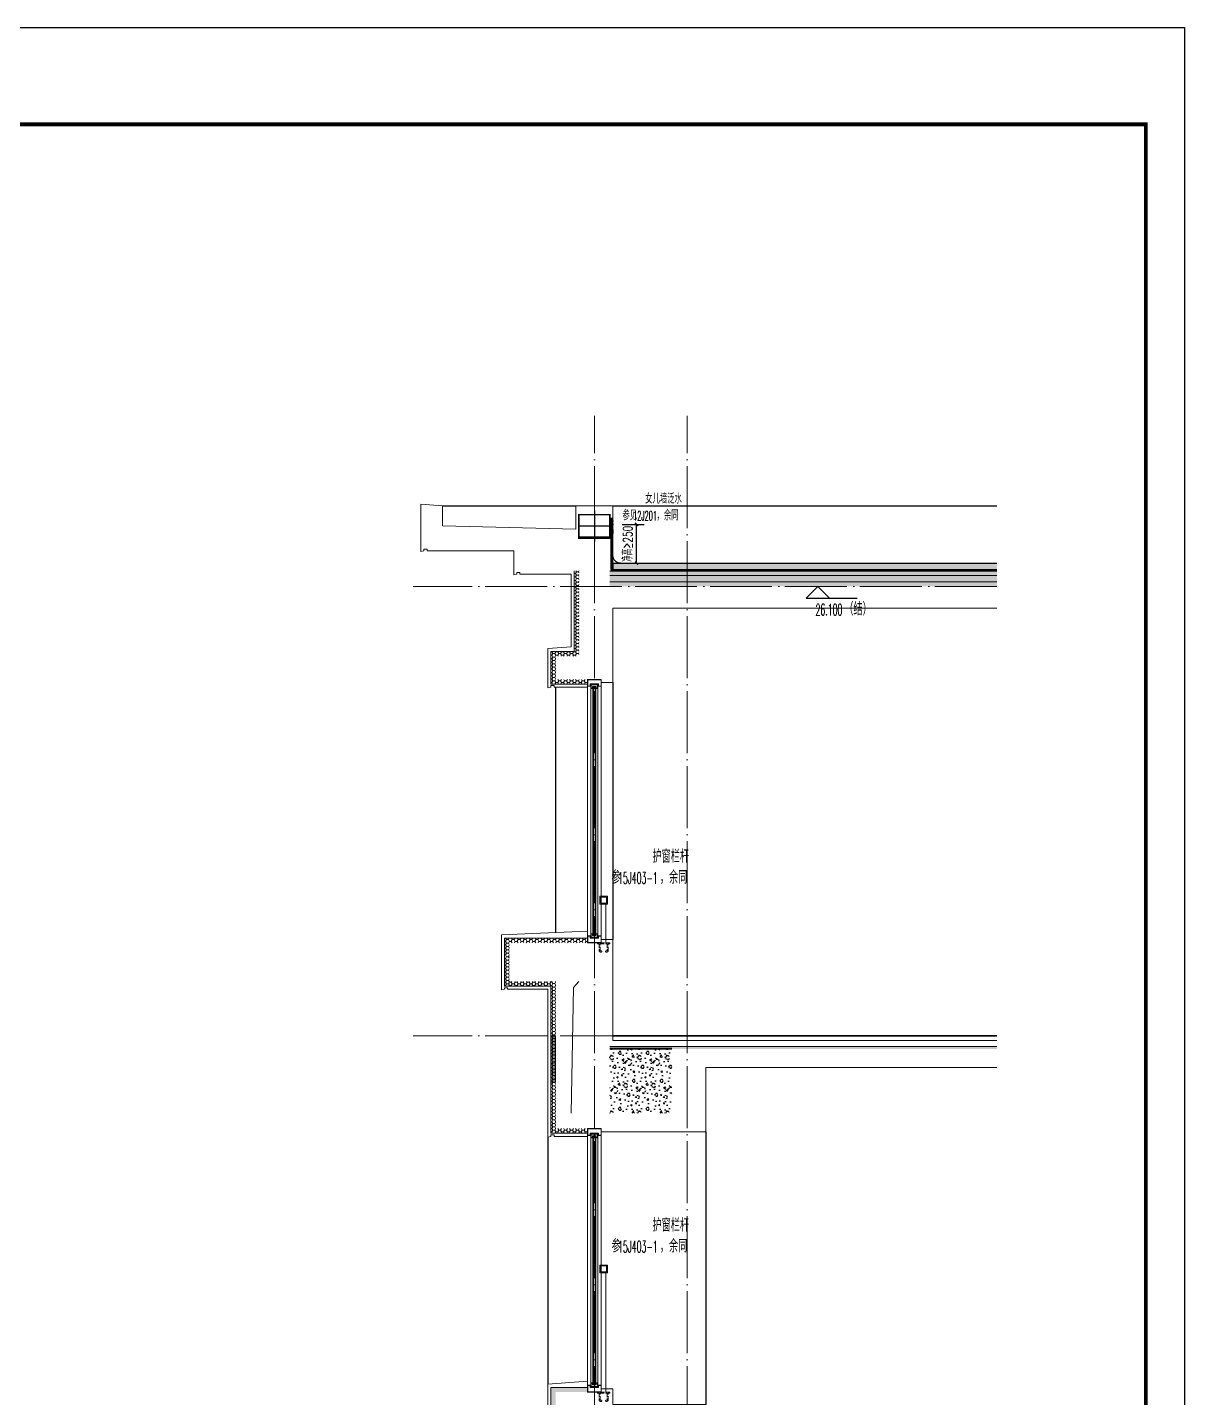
# Model space of a CAD drawing. Extents: x -518115 to 389031, y -209821 to 1628073.
# Drawn here: x 140212 to 147680, y -156279 to -147435 of the extents above; entities that cross this region are included whole.
import ezdxf
from ezdxf.xclip import XClip

# ---------------------------------------------------------------- set-up
doc = ezdxf.new("R2010")
doc.units = 0
doc.header["$LTSCALE"] = 1000
doc.header["$MEASUREMENT"] = 0
doc.header["$XCLIPFRAME"] = 0
for name, pattern in [('__DASH', [0.35, 0.25, -0.1]), ('DASH', [0.35, 0.25, -0.1]), ('DOTE', [2.42, 2, -0.2, 0.02, -0.2])]:
    doc.linetypes.add(name, pattern=pattern)
for name, color, linetype in [('3-屋面构造层', 157, 'Continuous'), ('DIM_ELEV', 3, 'Continuous'), ('DIM_IDEN', 67, 'Continuous'), ('PUB_TEXT', 4, 'Continuous'), ('SURFACE', 6, 'Continuous'), ('图框', 140, 'Continuous'), ('机电标识类', 1, 'Continuous'), ('污水', 3, 'Continuous'), ('看线', 251, 'Continuous'), ('立面-看线', 251, 'Continuous')]:
    doc.layers.add(name, color=color, linetype=linetype)
for name, color, linetype, lineweight in [('DOTE', 19, 'DOTE', 9), ('PUB_HATCH', 8, 'Continuous', 9), ('S_WINDOW', 144, 'Continuous', 15), ('WALL', 9, 'Continuous', 40), ('内粉刷', 37, 'Continuous', 9), ('立面-栏杆', 105, 'Continuous', 15), ('立面-洞口示意', 152, 'Continuous', 13), ('细细', 250, 'Continuous', 0)]:
    doc.layers.add(name, color=color, linetype=linetype, lineweight=lineweight)
doc.layers.add('yichutu', color=7, linetype='Continuous', true_color=0xffffff, plot=False)
doc.styles.add('_TCH_DIM', font='SIMPLEX.shx', dxfattribs={"width": 0.7, "bigfont": 'GBCBIG.shx'})
doc.styles.add('_TCH_DIM_T3', font='SIMPLEX.shx', dxfattribs={"width": 0.494118, "bigfont": 'GBCBIG.shx'})
doc.dimstyles.new('_TCH_ARCH&&20', dxfattribs={"dimtxt": 59.5, "dimasz": 20, "dimexe": 50, "dimexo": 60, "dimgap": 25.25, "dimtad": 1, "dimdec": 0, "dimzin": 0, "dimdsep": 46, "dimtxsty": '_TCH_DIM_T3', "dimblk": 'ARCHTICK', "dimcen": 0.09, "dimclrt": 7, "dimazin": 2, "dimtfac": 1, "dimtdec": 0, "dimtix": 1, "dimtmove": 2, "dimatfit": 3, "dimfxl": 1, "dimtolj": 1, "dimtzin": 0, "dimarcsym": 0})
pattern_1 = [(315, (-1092889.3176, -488431.8362), (-1.767766953, -1.767766953), []), (315, (-1092888.139, -488431.8362), (-1.767766953, -1.767766953), [])]
pattern_2 = [(315, (-1092889.3176, -490170.0743), (-1.767766953, -1.767766953), []), (315, (-1092888.139, -490170.0743), (-1.767766953, -1.767766953), [])]

# ---------------------------------------------------------------- blocks, each defined once
blk = doc.blocks.new('_ArchTick')
at = {"color": 0, "linetype": 'ByBlock', "const_width": 0.4}
blk.add_lwpolyline([(-0.5, -0.5), (0.5, 0.5)], dxfattribs=at)
blk = doc.blocks.new('*D335')
at = {"layer": 'Defpoints', "color": 0, "transparency": 16777216}
for p in [(143990.9, -150643), (144143.4, -150643), (143990.9, -150893)]:
    blk.add_point(p, dxfattribs=at)
at = {"layer": 'DIM_IDEN', "color": 0, "lineweight": -2, "transparency": 16777216}
for p, q in [((144050.9, -150643), (144193.4, -150643)), ((144143.4, -150893), (144143.4, -150643)), ((144050.9, -150893), (144193.4, -150893))]:
    blk.add_line(p, q, dxfattribs=at)
at = {"layer": 'DIM_IDEN', "color": 0, "lineweight": -2, "transparency": 16777216, "xscale": 20, "yscale": 20, "zscale": 20}
for p, rotation in [((144143.4, -150643), 90), ((144143.4, -150893), 270)]:
    blk.add_blockref('_ArchTick', p, dxfattribs=dict(at, rotation=rotation))
at = {"layer": 'DIM_IDEN', "color": 7, "transparency": 16777216, "insert": (144086.7, -150768), "char_height": 59.5, "attachment_point": 5, "rotation": 90, "style": '_TCH_DIM_T3'}
blk.add_mtext('\\A1;{\\W0.70588;净高≥250}', dxfattribs=at)
blk = doc.blocks.new('A$C40486AD2')
at = {"layer": 'PUB_TEXT', "style": '_TCH_DIM'}
for s, height, width, p in [('女儿墙泛水', 67.52, 0.7, (254.8, 115.3)), ('参见', 67.52, 0.7, (107.7, 7.5)), ('12J201', 59.5, 0.494118, (176.6, 7.5)), ('，余同', 67.52, 0.7, (327.8, 7.5))]:
    blk.add_text(s, height=height, dxfattribs=dict(at, width=width)).set_placement(p)
blk = doc.blocks.new('FGHFG4334GDFGDFFGGGGGGDFG4G')
at = {"layer": 'SURFACE', "const_width": 2.25}
for points in [[(46.5, 0), (0, 0)], [(46.5, -27.6), (0, -27.6)]]:
    blk.add_lwpolyline(points, dxfattribs=at)
at = {"layer": 'SURFACE', "const_width": 1.5}
blk.add_lwpolyline([(46.5, 17.2, -1), (46.5, 5.2), (46.5, -6.8, -1), (46.5, -18.8), (46.5, -36.8), (52.5, -48), (52.5, -72.8)], format="xyb", dxfattribs=at)
blk = doc.blocks.new('FGDGDGD')
at = {"layer": '3-屋面构造层'}
h = blk.add_hatch(dxfattribs=at)
h.set_pattern_fill('隔热材料01', color=256, scale=7.692308, style=0)
h.set_pattern_definition([(270, (9.5186, 433.228), (3.846153863, -7e-16), [0.385980771, -3.460173092]), (270, (6.637, 433.228), (3.846153863, -7e-16), [0.385980771, -3.460173092]), (90, (8.5996, 430.618), (-3.846153863, 2e-16), [0.385980771, -3.460173092]), (90, (7.556, 430.618), (-3.846153863, 2e-16), [0.385980771, -3.460173092]), (180, (10.002, 430), (-5e-16, -3.846153863), [3.848019248, 0.001865385]), (135, (8.9282, 430.193), (2e-16, 3.846144175), [0.328307694, -5.110980792]), (116.56505, (12.5422, 430.4251), (8.6793e-06, 3.8461487416), [0.215769232, -8.384500037]), (116.56505, (8.696, 430.4251), (8.6793e-06, 3.8461487416), [0.215769232, -8.384500037]), (153.43495, (13.1603, 430), (-8.679e-06, 3.846148742), [0.431538463, -8.168730805]), (153.43495, (9.3142, 430), (-8.679e-06, 3.846148742), [0.431538463, -8.168730805]), (63.43495, (12.4457, 431.0041), (-8.6793e-06, 3.8461487416), [2.054923086, -6.545346183]), (63.43495, (8.5996, 431.0041), (-8.6793e-06, 3.8461487416), [2.054923086, -6.545346183]), (116.56505, (13.3647, 433.228), (8.6793e-06, 3.8461487416), [0.215769232, -8.384500037]), (116.56505, (9.5186, 433.228), (8.6793e-06, 3.8461487416), [0.215769232, -8.384500037]), (135, (9.422, 433.421), (2e-16, 3.846144175), [0.328307694, -5.110980792]), (153.43495, (13.036, 433.6532), (-8.679e-06, 3.846148742), [0.431538463, -8.168730805]), (153.43495, (9.19, 433.6532), (-8.679e-06, 3.846148742), [0.431538463, -8.168730805]), (45, (6.7336, 433.421), (2e-16, 3.846144175), [0.328307694, -5.110980792]), (63.43495, (10.4833, 433.228), (-8.6793e-06, 3.8461487416), [0.215769232, -8.384500037]), (63.43495, (6.6371, 433.228), (-8.6793e-06, 3.8461487416), [0.215769232, -8.384500037]), (26.56505, (10.812, 433.6532), (8.679e-06, 3.846148742), [0.431538463, -8.168730805]), (26.56505, (6.9658, 433.6532), (8.679e-06, 3.846148742), [0.431538463, -8.168730805]), (116.56505, (11.4023, 431.0041), (8.6793e-06, 3.8461487416), [2.054923086, -6.545346183]), (116.56505, (7.5561, 431.0041), (8.6793e-06, 3.8461487416), [2.054923086, -6.545346183]), (45, (7.2275, 430.193), (2e-16, 3.846144175), [0.328307694, -5.110980792]), (63.43495, (11.3058, 430.4251), (-8.6793e-06, 3.8461487416), [0.215769232, -8.384500037]), (63.43495, (7.4596, 430.4251), (-8.6793e-06, 3.8461487416), [0.215769232, -8.384500037]), (26.56505, (10.6877, 430), (8.679e-06, 3.846148742), [0.431538463, -8.168730805]), (26.56505, (6.8415, 430), (8.679e-06, 3.846148742), [0.431538463, -8.168730805])])
edge = h.paths.add_edge_path()
edge.add_arc((682180.8, 585366.2), 9.23, 450, 540, ccw=False)
edge.add_line((682180.8, 585375.4), (682191.6, 585375.4))
edge.add_line((682191.6, 585375.4), (682191.6, 585366.2))
edge.add_line((682191.6, 585366.2), (682171.6, 585366.2))
h = blk.add_hatch(dxfattribs=at)
h.set_pattern_fill('混凝土', color=256, scale=5, angle=-1.14576, style=0)
h.set_pattern_definition([(48.854237, (-82751.966, -43707.863), (35.7930991, -3.8540962), [3.75, -41.25]), (353.854237, (-82751.966, -43707.863), (-6.1841378, 37.7408106), [3, -33]), (99.305637, (-82748.983, -43708.185), (29.6089874, 33.886691), [3.1870095, -35.0571056]), (45.038437, (-82751.766, -43697.865), (53.1858973, -9.3413237), [5.625, -61.875]), (95.489837, (-82747.334, -43698.644), (47.6977146, 47.7616795), [4.7805144, -52.58565]), (350.038437, (-82751.766, -43697.865), (47.6976773, 47.7617167), [4.5, -49.5]), (19.854237, (-82746.817, -43700.465), (29.4368469, -20.7237073), [3.75, -41.25]), (324.854237, (-82746.817, -43700.465), (12.8883392, 36.0069862), [3, -33]), (70.305637, (-82744.364, -43702.192), (42.3251977, 15.2832459), [3.1870095, -35.0571056]), (36.3542372, (-82751.966, -43707.863), (0.9406985, 16.62920733), [0, -32.6, 0, -33.5, 0, -33.125]), (6.3542372, (-82751.966, -43707.863), (13.54517982, 19.45362572), [0, -19.1, 0, -31.85, 0, -12.625]), (326.3542372, (-82763.114, -43707.64), (26.66323482, -1.66123381), [0, -12.5, 0, -39, 0, -51.75]), (316.3542372, (-82768.113, -43707.54), (29.2535633, 4.4211788), [0, -16.25, 0, -25.9, 0, -36.75])])
h.paths.add_polyline_path([(674875.1, 585046.2), (674875.1, 585086.2), (682171.6, 585086.2), (682171.6, 585046.2)])
h = blk.add_hatch(dxfattribs=at)
h.set_pattern_fill('焦渣矿渣', color=256, scale=4, angle=-1.14576, style=0)
h.set_pattern_definition([(358.8542372, (-82751.966, -43697.863), (8.27546507, 13.69326162), [1.6, -14.4]), (298.8542372, (-82751.966, -43697.863), (15.99644496, -0.32013217), [1.6, -14.4]), (238.8542372, (-82750.366, -43697.895), (7.72097989, -14.0133938), [1.6, -14.4]), (268.8542372, (-82745.567, -43697.991), (15.83683295, -8.3183365), [2.4, -11.456]), (268.8542372, (-82743.967, -43698.023), (15.83683295, -8.3183365), [2.4, -11.456]), (268.8542372, (-82742.368, -43698.055), (15.83683295, -8.3183365), [2.4, -11.456])])
h.paths.add_polyline_path([(674875.1, 585006.2), (674875.1, 585036.2), (682191.6, 585036.2), (682191.6, 585006.2)])
h = blk.add_hatch(dxfattribs=at)
h.set_pattern_fill('隔热材料03', color=256, scale=12.5, style=0)
h.set_pattern_definition([(113.578, (-500407.8114, 374696.8656), (-0.0086926214, 6.2699620763), [1.075, -0.5693125, 2.8375, -0.5693125, 1.075, -0.6825]), (66.42, (-500406.1744, 374696.8656), (2.727787851, 6.0425e-05), [1.075, -0.5693125, 2.840375, -0.5693125, 1.075, -0.6825]), (180, (-500406.1744, 374696.8656), (0, 6.25), [1.636625, -1.0910625]), (180, (-500407.538, 374702.4906), (0, 6.25), [1.636625, -1.0910625]), (90, (-500405.7427, 374697.8548), (2.72775, 2e-16), [0.52175, -5.72825]), (90, (-500407.1066, 374700.9798), (2.72775, 2e-16), [0.52175, -5.72825]), (90, (-500408.2427, 374697.8548), (2.72775, 2e-16), [0.52175, -5.72825]), (90, (-500409.6066, 374700.9798), (2.72775, 2e-16), [0.52175, -5.72825])])
edge = h.paths.add_edge_path()
edge.add_line((682177.8, 585086.2), (682177.8, 585050.2))
edge.add_arc((682171.6, 585050.2), 6.25, 270, 360, ccw=False)
edge.add_line((682171.6, 585044), (682171.6, 585086.2))
edge.add_line((682171.6, 585086.2), (682177.8, 585086.2))
h = blk.add_hatch(dxfattribs=at)
h.set_pattern_fill('加气混凝土', color=256, scale=5, style=0)
h.set_pattern_definition([(0, (-82734.266, -43726.163), (30, 60), [0, -60]), (0, (-82769.366, -43734.263), (30, 60), [0, -60]), (0, (-82749.866, -43734.863), (30, 60), [0, -60]), (0, (-82728.566, -43717.163), (30, 60), [0, -60]), (0, (-82753.466, -43737.863), (30, 60), [0, -60]), (0, (-82722.566, -43679.363), (30, 60), [0, -60]), (0, (-82740.866, -43684.163), (30, 60), [0, -60]), (0, (-82731.266, -43691.663), (30, 60), [0, -60]), (0, (-82780.166, -43692.863), (30, 60), [0, -60]), (0, (-82750.766, -43695.563), (30, 60), [0, -60]), (0, (-82762.166, -43710.863), (30, 60), [0, -60]), (0, (-82761.566, -43733.363), (30, 60), [0, -60]), (0, (-82739.066, -43735.763), (30, 60), [0, -60]), (0, (-82722.566, -43709.363), (30, 60), [0, -60]), (0, (-82778.666, -43718.663), (30, 60), [0, -60]), (0, (-82773.566, -43708.463), (30, 60), [0, -60]), (0, (-82750.166, -43712.663), (30, 60), [0, -60]), (0, (-82758.566, -43721.363), (30, 60), [0, -60]), (0, (-82763.366, -43701.563), (30, 60), [0, -60]), (0, (-82755.866, -43679.063), (30, 60), [0, -60]), (0, (-82776.266, -43731.263), (30, 60), [0, -60]), (0, (-82743.266, -43691.363), (30, 60), [0, -60]), (0, (-82771.166, -43690.463), (30, 60), [0, -60]), (0, (-82775.966, -43682.663), (30, 60), [0, -60]), (130.601294, (-82726.2516, -43698.149), (-149.999998343, 180.000000787), [2.6341554, -1103.7111]), (18.4349488, (-82730.537, -43697.006), (149.99999945, 59.99999956), [2.710524, -376.76279]), (90, (-82730.537, -43699.578), (30, 60), [2.5714284, -117.428565]), (161.565051, (-82727.966, -43700.435), (-150.000000755, 59.99999553), [2.710524, -376.76279]), (53.1301023, (-82727.966, -43700.435), (30.00000006, 59.99999997), [2.857143, -297.14285]), (135, (-82725.68, -43731.006), (-30.00000363, 59.99999594), [2.424366, -167.28126]), (45, (-82729.109, -43731.006), (29.9999998, 59.99999976), [2.424366, -167.28126]), (135, (-82727.394, -43732.72), (-30.00000363, 59.99999594), [2.424366, -167.28126]), (45, (-82727.394, -43732.72), (29.9999998, 59.99999976), [2.424366, -167.28126]), (116.565051, (-82754.537, -43690.72), (-5.2e-06, 119.9999967), [3.1943826, -63.88765]), (180, (-82755.966, -43687.863), (-30, 60), [3.4285716, -56.571425]), (63.434949, (-82760.823, -43690.72), (3e-07, 119.9999994), [3.1943826, -63.88765]), (116.565051, (-82759.394, -43693.58), (-5.2e-06, 119.9999967), [3.1943826, -63.88765]), (0, (-82759.394, -43693.58), (30, 60), [3.4285716, -56.571425]), (63.434949, (-82755.966, -43693.58), (3e-07, 119.9999994), [3.1943826, -63.88765]), (107.102728, (-82731.9658, -43711.0063), (-89.999996559, 300.000000484), [3.8861346, -1628.29025]), (143.972626, (-82733.1087, -43707.292), (-569.999992774, 419.999999525), [3.8861346, -812.202]), (180, (-82736.25, -43705.006), (-30, 60), [3.7142856, -56.28571]), (36.0273733, (-82743.1087, -43707.292), (569.999995788, 419.999995472), [3.8861346, -812.202]), (71.5650511, (-82744.252, -43710.721), (90.00000046, 299.99999948), [3.6140316, -375.85928]), (107.102728, (-82743.1087, -43714.4348), (-89.999996559, 300.000000484), [3.8861346, -1628.29025]), (143.972626, (-82739.966, -43716.7206), (-569.999992774, 419.999999525), [3.8861346, -812.202]), (0, (-82739.966, -43716.72), (30, 60), [3.7142856, -56.28571]), (36.0273733, (-82736.2516, -43716.7206), (569.999995788, 419.999995472), [3.8861346, -812.202]), (71.5650511, (-82733.109, -43714.435), (90.00000046, 299.99999948), [3.6140316, -375.85928]), (150.255118, (-82731.3944, -43683.006), (-90.000000213, 59.999999257), [2.303502, -481.43196]), (90, (-82733.394, -43684.15), (30, 60), [2.2857144, -117.714275]), (29.7448813, (-82733.3944, -43684.149), (90.000000053, 59.99999972), [2.303502, -481.43196]), (116.565051, (-82745.394, -43725.58), (-5.2e-06, 119.9999967), [3.1943826, -63.88765]), (168.690067, (-82746.823, -43722.7206), (-270.0000002, 59.999998494), [2.9137254, -608.96855]), (41.1859251, (-82751.9658, -43724.149), (749.999995456, 659.999994229), [3.0371844, -1272.5802]), (90, (-82751.966, -43727.006), (30, 60), [2.857143, -117.14285]), (138.814074, (-82749.68, -43729.0063), (-749.999986669, 660.000004204), [3.0371844, -1272.5802]), (16.6992442, (-82749.68, -43729.0063), (989.999992552, 299.999996858), [2.982945, -1249.85375]), (60.9453959, (-82746.823, -43728.149), (29.99999992, 59.999999469), [2.9416086, -1232.53395]), (109.983106, (-82770.5373, -43700.4348), (-150.000000565, 419.9999988885), [3.3442002, -1401.21975]), (155.556045, (-82771.68, -43697.292), (-390.0000014866, 179.99999626), [3.4522986, -1446.51315]), (24.4439547, (-82777.9658, -43697.292), (390.0000001945, 179.999999134), [3.4522986, -1446.51315]), (70.0168934, (-82779.1087, -43700.4348), (150.000000452, 419.999998958), [3.3442002, -1401.21975]), (109.983106, (-82777.9658, -43703.5777), (-150.000000565, 419.9999988885), [3.3442002, -1401.21975]), (160.016893, (-82774.823, -43704.7206), (-150.000000088, 59.999997267), [3.3442002, -698.93775]), (19.9831065, (-82774.823, -43704.7206), (149.999999176, 59.999999905), [3.3442002, -698.93775]), (70.0168934, (-82771.68, -43703.5777), (150.000000452, 419.999998958), [3.3442002, -1401.21975]), (122.005383, (-82748.2516, -43705.8634), (-30.000004026, 59.999996937), [2.6954232, -563.3434]), (18.4349488, (-82752.252, -43704.435), (149.99999945, 59.99999956), [2.710524, -376.76279]), (90, (-82752.252, -43707.006), (30, 60), [2.5714284, -117.428565]), (161.565051, (-82749.68, -43707.863), (-150.000000755, 59.99999553), [2.710524, -376.76279]), (54.4623222, (-82749.68, -43707.8634), (209.999999696, 299.99999955), [2.457807, -1029.82115]), (116.565051, (-82765.68, -43720.435), (-5.2e-06, 119.9999967), [3.1943826, -63.88765]), (180, (-82767.11, -43717.58), (-30, 60), [3.142857, -56.85714]), (59.0362434, (-82771.966, -43720.435), (30.000000098, 59.99999971), [3.3319728, -696.3822]), (120.963756, (-82770.2516, -43723.292), (-30.0000041, 59.999997245), [3.3319728, -696.3822]), (0, (-82770.25, -43723.29), (30, 60), [3.142857, -56.85714]), (63.434949, (-82767.11, -43723.29), (3e-07, 119.9999994), [3.1943826, -63.88765])])
h.paths.add_polyline_path([(682191.6, 584936.2), (674875.1, 584936.2), (674875.1, 584966.2), (682191.6, 584966.2)])
at = {"layer": '立面-看线'}
h = blk.add_hatch(dxfattribs=at)
h.set_pattern_fill('HONEY', color=256, scale=7)
h.set_pattern_definition([(0, (-799653.24, -415240.13), (16.66875, 9.623705), [11.1125, -22.225]), (120, (-799653.24, -415240.13), (-16.66874801, 9.62370845), [11.1125, -22.225]), (60, (-799653.24, -415240.13), (1.99e-06, 19.24741345), [-22.225, 11.1125])])
h.paths.add_polyline_path([(682191.6, 584966.2), (674875.1, 584966.2), (674875.1, 585006.2), (682191.6, 585006.2)])
at = {"layer": '3-屋面构造层'}
for p, q in [((682177.8, 585086.2), (674875.1, 585086.2)), ((682171.6, 585046.2), (674875.1, 585046.2)), ((682191.6, 585036.2), (674875.1, 585036.2)), ((682171.6, 585086.2), (682171.6, 585044))]:
    blk.add_line(p, q, dxfattribs=at)
at = {"layer": '3-屋面构造层', "ltscale": 0.8}
blk.add_lwpolyline([(682171.6, 585366.2, -0.414214), (682180.8, 585375.4), (682191.6, 585375.4), (682191.6, 585366.2), (682171.6, 585366.2)], format="xyb", dxfattribs=at)
at = {"layer": '3-屋面构造层', "color": 251, "linetype": 'DASH', "ltscale": 0.05, "true_color": 0x636466, "const_width": 2.5}
for points in [[(682056.6, 585042.7), (682171.6, 585042.7, 0.414214), (682179.1, 585050.2), (682179.1, 585366.2)], [(682056.6, 585039), (682171.6, 585039, 0.414214), (682182.8, 585050.2), (682182.8, 585366.2)]]:
    blk.add_lwpolyline(points, format="xyb", dxfattribs=at)
at = {"layer": '3-屋面构造层', "color": 251, "true_color": 0x636466}
for points in [[(682056.6, 585041.5), (682171.6, 585041.5, 0.414214), (682180.3, 585050.2), (682180.3, 585366.2)], [(682056.6, 585044), (682171.6, 585044, 0.414214), (682177.8, 585050.2), (682177.8, 585366.2)], [(682056.6, 585040.2), (682171.6, 585040.2, 0.414214), (682181.6, 585050.2), (682181.6, 585366.2), (682184.1, 585366.2), (682184.1, 585050.2, -0.414214), (682171.6, 585037.7), (682056.6, 585037.7)]]:
    blk.add_lwpolyline(points, format="xyb", dxfattribs=at)
at = {"layer": '3-屋面构造层', "color": 251, "linetype": 'DASH', "ltscale": 0.05, "true_color": 0x636466, "const_width": 2.5}
for points in [[(682042.7, 585039), (674875.1, 585039)], [(682056.6, 585042.7), (682042.7, 585039)]]:
    blk.add_lwpolyline(points, dxfattribs=at)
at = {"layer": '3-屋面构造层', "color": 251, "true_color": 0x636466}
for points in [[(682042.7, 585040.2), (674875.1, 585040.2)], [(674875.1, 585037.7), (682042.7, 585037.7)], [(682056, 585043.8), (682042.1, 585040.1)], [(682043.2, 585037.9), (682057.1, 585041.6)]]:
    blk.add_lwpolyline(points, dxfattribs=at)
at = {"layer": '3-屋面构造层'}
blk.add_arc((682121.6, 585136.2), 50, 270, 360, dxfattribs=at)
at = {"layer": 'PUB_HATCH', "color": 215, "true_color": 0xa953a0}
for p, q in [((682191.6, 585006.2), (674875.1, 585006.2)), ((682191.6, 584966.2), (674875.1, 584966.2))]:
    blk.add_line(p, q, dxfattribs=at)
at = {"layer": '3-屋面构造层', "color": 1, "xscale": -1}
blk.add_blockref('FGHFG4334GDFGDFFGGGGGGDFG4G', (682218.1, 585349), dxfattribs=at)
blk = doc.blocks.new('A$C008776C7')
at = {"layer": '细细'}
h = blk.add_hatch(dxfattribs=at)
h.set_pattern_fill('金属', color=256, style=0)
h.set_pattern_definition(pattern_1)
h.paths.add_polyline_path([(0, 1655), (20, 1655), (20, 1668.5), (70, 1668.5), (70, 1655), (90, 1655), (90, 1700), (0, 1700)])
h.paths.add_polyline_path([(18, 1670.5), (18, 1657), (2, 1657), (2, 1698), (88, 1698), (88, 1657), (72, 1657), (72, 1670.5)], flags=16)
h = blk.add_hatch(dxfattribs=at)
h.set_pattern_fill('金属', color=256, style=0)
h.set_pattern_definition(pattern_1)
h.paths.add_polyline_path([(67.5, 1666.5), (67.5, 1641.5), (55.5, 1641.5), (55.5, 1651.5), (34.5, 1651.5), (34.5, 1641.5), (22.5, 1641.5), (22.5, 1666.5)])
h.paths.add_polyline_path([(24.5, 1664.5), (24.5, 1643.5), (32.5, 1643.5), (32.5, 1653.5), (57.5, 1653.5), (57.5, 1643.5), (65.5, 1643.5), (65.5, 1664.5)], flags=16)
h = blk.add_hatch(color=256, dxfattribs=at)
edge = h.paths.add_edge_path()
edge.add_line((40.5, 1651.5), (40.5, 1639.5))
edge.add_arc((45, 1631.2), 9.44, 61.51755, 118.48245, ccw=False)
edge.add_line((49.5, 1639.5), (49.5, 1651.5))
edge.add_arc((45, 1659.8), 9.44, 241.51755, 298.48245, ccw=False)
h = blk.add_hatch(dxfattribs=at)
h.set_pattern_fill('金属', color=256, style=0)
h.set_pattern_definition(pattern_2)
h.paths.add_polyline_path([(0, 45), (20, 45), (20, 31.5), (70, 31.5), (70, 45), (90, 45), (90, 0), (0, 0)])
h.paths.add_polyline_path([(18, 29.5), (18, 43), (2, 43), (2, 2), (88, 2), (88, 43), (72, 43), (72, 29.5)], flags=16)
h = blk.add_hatch(dxfattribs=at)
h.set_pattern_fill('金属', color=256, style=0)
h.set_pattern_definition(pattern_2)
h.paths.add_polyline_path([(67.5, 33.5), (67.5, 58.5), (55.5, 58.5), (55.5, 48.5), (34.5, 48.5), (34.5, 58.5), (22.5, 58.5), (22.5, 33.5)])
h.paths.add_polyline_path([(24.5, 35.5), (24.5, 56.5), (32.5, 56.5), (32.5, 46.5), (57.5, 46.5), (57.5, 56.5), (65.5, 56.5), (65.5, 35.5)], flags=16)
h = blk.add_hatch(color=256, dxfattribs=at)
edge = h.paths.add_edge_path()
edge.add_line((40.5, 48.5), (40.5, 60.5))
edge.add_arc((45, 68.8), 9.44, 241.51755, 298.48245)
edge.add_line((49.5, 60.5), (49.5, 48.5))
edge.add_arc((45, 40.2), 9.44, 61.51755, 118.48245)
at = {"layer": 'S_WINDOW'}
for p, q in [((0, 45), (0, 1655)), ((22.5, 58.5), (22.5, 1641.5)), ((67.5, 58.5), (67.5, 1641.5)), ((90, 45), (90, 1655))]:
    blk.add_line(p, q, dxfattribs=at)
for points in [[(90, 1700), (90, 1655), (70, 1655), (70, 1668.5), (20, 1668.5), (20, 1655), (0, 1655), (0, 1700)], [(88, 1698), (88, 1657), (72, 1657), (72, 1670.5), (18, 1670.5), (18, 1657), (2, 1657), (2, 1698)], [(67.5, 1666.5), (67.5, 1641.5), (55.5, 1641.5), (55.5, 1651.5), (34.5, 1651.5), (34.5, 1641.5), (22.5, 1641.5), (22.5, 1666.5)], [(65.5, 1664.5), (65.5, 1643.5), (57.5, 1643.5), (57.5, 1653.5), (32.5, 1653.5), (32.5, 1643.5), (24.5, 1643.5), (24.5, 1664.5)], [(90, 0), (90, 45), (70, 45), (70, 31.5), (20, 31.5), (20, 45), (0, 45), (0, 0)], [(88, 2), (88, 43), (72, 43), (72, 29.5), (18, 29.5), (18, 43), (2, 43), (2, 2)], [(67.5, 33.5), (67.5, 58.5), (55.5, 58.5), (55.5, 48.5), (34.5, 48.5), (34.5, 58.5), (22.5, 58.5), (22.5, 33.5)], [(65.5, 35.5), (65.5, 56.5), (57.5, 56.5), (57.5, 46.5), (32.5, 46.5), (32.5, 56.5), (24.5, 56.5), (24.5, 35.5)]]:
    blk.add_lwpolyline(points, close=True, dxfattribs=at)
at = {"layer": '细细'}
for points in [[(34.5, 1641.5), (34.5, 58.5)], [(40.5, 60.5), (40.5, 1651.5)], [(49.5, 60.5), (49.5, 1651.5)], [(55.5, 1641.5), (55.5, 58.5)]]:
    blk.add_lwpolyline(points, dxfattribs=at)
for points in [[(40.5, 1651.5), (40.5, 1639.5, -0.253805), (49.5, 1639.5), (49.5, 1651.5, -0.253805)], [(40.5, 48.5), (40.5, 60.5, 0.253805), (49.5, 60.5), (49.5, 48.5, 0.253805)]]:
    blk.add_lwpolyline(points, format="xyb", close=True, dxfattribs=at)
blk = doc.blocks.new('A$C02E370A9')
at = {"layer": 'PUB_TEXT', "style": '_TCH_DIM'}
for s, height, width, p in [('护窗栏杆', 84.4, 0.7, (290.1, 215.7)), ('参', 84.4, 0.7, (25.2, 81)), ('15J403-1', 74.38, 0.494118, (68.2, 81)), ('，余同', 84.4, 0.7, (337.7, 81))]:
    blk.add_text(s, height=height, dxfattribs=dict(at, width=width)).set_placement(p)
blk = doc.blocks.new('A$C164D20CD')
at = {"layer": '立面-栏杆'}
for p, q in [((-55, 0), (-55, 770)), ((-25, 770), (-25, 0))]:
    blk.add_line(p, q, dxfattribs=at)
at = {"layer": '立面-栏杆', "linetype": 'DASH', "ltscale": 0.1}
for p, q in [((0, 0), (-80, 0)), ((-80, 0), (-80, -7.1)), ((0, -7.1), (0, 0)), ((-80, -7.1), (-69.7, -7.1)), ((-69.7, -7.1), (-69.7, -51)), ((-62.5, -7.1), (-17.6, -7.1)), ((-62.5, -51), (-62.5, -7.1)), ((-55.3, -52.8), (-60.7, -52.8)), ((-60.7, -60), (-55.3, -60)), ((-52.6, -57.3), (-52.6, -55.5)), ((-27.5, -55.5), (-27.5, -57.3)), ((-19.4, -52.8), (-24.8, -52.8)), ((-24.8, -60), (-19.4, -60)), ((-17.6, -7.1), (-17.6, -51)), ((-10.4, -7.1), (0, -7.1)), ((-10.4, -51), (-10.4, -7.1))]:
    blk.add_line(p, q, dxfattribs=at)
at = {"layer": '立面-栏杆'}
for points in [[(-15, 820), (-65, 820), (-65, 770), (-15, 770)], [(-21, 814), (-59, 814), (-59, 776), (-21, 776)]]:
    blk.add_lwpolyline(points, close=True, dxfattribs=at)
at = {"layer": '立面-栏杆', "linetype": 'DASH', "ltscale": 0.1}
for centre, major_axis, start_param, end_param in [((-60.7, -51), (6.36, 6.36), 2.356194, 3.926991), ((-60.7, -51), (1.27, 1.27), 2.356194, 3.926991), ((-55.3, -55.5), (1.91, 1.91), 5.497787, 7.068583), ((-55.3, -57.3), (1.91, 1.91), 3.926991, 5.497787), ((-24.8, -55.5), (1.91, 1.91), 0.785398, 2.356194), ((-22.9, -55.4), (3.53, 3.53), 2.748894, 3.534292), ((-19.4, -51), (-6.36, 6.36), 2.356194, 3.926991), ((-19.4, -51), (-1.27, 1.27), 2.356194, 3.926991)]:
    blk.add_ellipse(centre, major_axis=major_axis, ratio=1, start_param=start_param, end_param=end_param, dxfattribs=at)
blk = doc.blocks.new('GFGDGDGDGR')
at = {"layer": 'PUB_HATCH'}
h = blk.add_hatch(dxfattribs=at)
h.set_pattern_fill('HONEY', color=256, scale=8, style=0)
h.set_pattern_definition([(0, (890824.963, -105961.315), (19.05, 10.99852), [12.7, -25.4]), (120, (890824.963, -105961.315), (-19.0499977, 10.998524), [12.7, -25.4]), (60, (890824.963, -105961.315), (2.3e-06, 21.997044), [-25.4, 12.7])])
h.paths.add_polyline_path([(845749.5, -58046.8), (845599.5, -58046.8), (845599.5, -57946.8), (845749.5, -57946.8), (845749.5, -57546.8), (845599.5, -57546.8), (845599.5, -57446.8), (845804.5, -57446.8), (845804.5, -57416.8), (845569.5, -57416.8), (845569.5, -57576.8), (845719.5, -57576.8), (845719.5, -57676.8), (845719.5, -57916.8), (845569.5, -57916.8), (845569.5, -58076.8), (845719.5, -58076.8), (845719.5, -58516.8), (845569.5, -58516.8), (845569.5, -58676.8), (845804.5, -58676.8), (845804.5, -58646.8), (845599.5, -58646.8), (845599.5, -58546.8), (845749.5, -58546.8)])
at = {"layer": '立面-看线'}
h = blk.add_hatch(dxfattribs=at)
h.set_pattern_fill('HONEY', color=256, scale=7)
h.set_pattern_definition([(0, (45296.221, -443493.767), (16.66875, 9.623705), [11.1125, -22.225]), (120, (45296.221, -443493.767), (-16.66874801, 9.62370845), [11.1125, -22.225]), (60, (45296.221, -443493.767), (1.99e-06, 19.24741345), [-22.225, 11.1125])])
h.paths.add_polyline_path([(848448, -58116.8), (846549.5, -58116.8), (846549.5, -58131.8), (848448, -58131.8)])
at = {"layer": 'PUB_HATCH', "color": 215, "true_color": 0xa953a0}
blk.add_line((846549.5, -58116.8), (848448, -58116.8), dxfattribs=at)
blk.add_lwpolyline([(845804.5, -57416.8), (845569.5, -57416.8), (845569.5, -57576.8), (845719.5, -57576.8), (845719.5, -57676.8), (845719.5, -57676.8), (845719.5, -57916.8), (845569.5, -57916.8), (845569.5, -58076.8), (845719.5, -58076.8), (845719.5, -58516.8), (845569.5, -58516.8), (845569.5, -58676.8), (845804.5, -58676.8)], dxfattribs=at)
at = {"layer": '内粉刷'}
for points in [[(845804.5, -57376.8), (845549.5, -57396.8), (845549.5, -57596.8)], [(845894.5, -57426.8), (845969.5, -57426.8), (845969.5, -57526.8), (846569.5, -57526.8), (846569.5, -58076.8)], [(845589.5, -57596.8), (845589.5, -57586.8), (845569.5, -57586.8), (845569.5, -57596.8), (845549.5, -57601.8), (845549.5, -57596.8)], [(845589.5, -57596.8), (845699.5, -57596.8), (845699.5, -57696.8), (845699.5, -57696.8), (845699.5, -57886.8), (845549.5, -57896.8), (845549.5, -58096.8)], [(845589.5, -58096.8), (845589.5, -58086.8), (845569.5, -58086.8), (845569.5, -58096.8), (845549.5, -58101.8), (845549.5, -58096.8)], [(845589.5, -58096.8), (845699.5, -58096.8), (845699.5, -58486.8), (845549.5, -58496.8), (845549.5, -58696.8)], [(848448, -58076.8), (846569.5, -58076.8)], [(845894.5, -58666.8), (846569.5, -58666.8), (846569.5, -58251.8), (848448, -58251.8)], [(845589.5, -58696.8), (845589.5, -58686.8), (845569.5, -58686.8), (845569.5, -58696.8), (845549.5, -58701.8), (845549.5, -58696.8)], [(845589.5, -58696.8), (845804.5, -58696.8)]]:
    blk.add_lwpolyline(points, dxfattribs=at)
at = {"layer": '看线'}
for p, q in [((845549.5, -55799.3), (845549.5, -57396.8)), ((846569.5, -55766.8), (846569.5, -57526.8)), ((845549.5, -57596.8), (845549.5, -57896.8)), ((845549.5, -58096.8), (845549.5, -58496.8))]:
    blk.add_line(p, q, dxfattribs=at)
at = {"layer": '看线', "color": 32}
for p, q in [((848448, -58046.8), (846569.5, -58046.8)), ((846569.5, -58046.8), (848448, -58046.8))]:
    blk.add_line(p, q, dxfattribs=at)
at = {"layer": '立面-洞口示意'}
blk.add_lwpolyline([(845949.5, -58546.8), (846023.6, -57740.3), (846349.5, -57646.8)], dxfattribs=at)
for name, p in [('A$C008776C7', (845804.5, -57446.8)), ('A$C02E370A9', (845934.5, -56626.8)), ('A$C164D20CD', (845949.5, -57446.8))]:
    blk.add_blockref(name, p)
blk = doc.blocks.new('GFDDDDRG')
at = {"layer": '图框'}
blk.add_lwpolyline([(923310, -107437), (923310, -159999), (893610, -159999), (893610, -107437)], close=True, dxfattribs=at)
blk.add_lwpolyline([(923310, -107437), (923310, -159999), (893610, -159999), (893610, -107437)], close=True, dxfattribs=at)
at = {"layer": '图框', "const_width": 50}
blk.add_lwpolyline([(894110, -159499), (922810, -159499), (922810, -108687), (894110, -108687)], close=True, dxfattribs=at)
blk = doc.blocks.new('yct-1051-594-26275-14850-25-1002.0')
at = {"layer": 'yichutu', "color": 7, "true_color": 0xffffff}
blk.add_lwpolyline([(0, 0), (0, 14850), (26275, 14850), (26275, 0)], close=True, dxfattribs=at)
blk = doc.blocks.new('GFDGFDGDGRDGRD')
at = {"layer": '立面-栏杆'}
for p, q in [((863597.8, -138585.6), (863597.8, -138335.6)), ((863627.8, -138335.6), (863627.8, -138585.6))]:
    blk.add_line(p, q, dxfattribs=at)
at = {"layer": '立面-栏杆', "linetype": 'DASH', "ltscale": 0.1}
for p, q in [((863652.8, -138585.6), (863572.8, -138585.6)), ((863572.8, -138585.6), (863572.8, -138592.7)), ((863572.8, -138592.7), (863583.1, -138592.7)), ((863583.1, -138592.7), (863583.1, -138636.6)), ((863590.3, -138592.7), (863635.2, -138592.7)), ((863590.3, -138636.6), (863590.3, -138592.7)), ((863597.5, -138638.4), (863592.1, -138638.4)), ((863592.1, -138645.6), (863597.5, -138645.6)), ((863600.2, -138642.9), (863600.2, -138641.1)), ((863625.3, -138641.1), (863625.3, -138642.9)), ((863633.4, -138638.4), (863628, -138638.4)), ((863628, -138645.6), (863633.4, -138645.6)), ((863635.2, -138592.7), (863635.2, -138636.6)), ((863642.4, -138592.7), (863652.8, -138592.7)), ((863642.4, -138636.6), (863642.4, -138592.7)), ((863652.8, -138592.7), (863652.8, -138585.6))]:
    blk.add_line(p, q, dxfattribs=at)
at = {"layer": '立面-栏杆'}
for points in [[(863637.8, -138285.6), (863587.8, -138285.6), (863587.8, -138335.6), (863637.8, -138335.6)], [(863631.8, -138291.6), (863593.8, -138291.6), (863593.8, -138329.6), (863631.8, -138329.6)]]:
    blk.add_lwpolyline(points, close=True, dxfattribs=at)
at = {"layer": '立面-栏杆', "linetype": 'DASH', "ltscale": 0.1}
for centre, major_axis, start_param, end_param in [((863592.1, -138636.6), (6.36, 6.36), 2.356194, 3.926991), ((863592.1, -138636.6), (1.27, 1.27), 2.356194, 3.926991), ((863597.5, -138641.1), (1.91, 1.91), 5.497787, 7.068583), ((863597.5, -138642.9), (1.91, 1.91), 3.926991, 5.497787), ((863628, -138641.1), (1.91, 1.91), 0.785398, 2.356194), ((863629.9, -138641), (3.53, 3.53), 2.748894, 3.534292), ((863633.4, -138636.6), (-6.36, 6.36), 2.356194, 3.926991), ((863633.4, -138636.6), (-1.27, 1.27), 2.356194, 3.926991)]:
    blk.add_ellipse(centre, major_axis=major_axis, ratio=1, start_param=start_param, end_param=end_param, dxfattribs=at)
blk = doc.blocks.new('GDGDGDRGDR')
at = {"linetype": '__DASH', "ltscale": 0.1}
blk.add_wipeout([(425935.1, 371533.3), (425734.9, 371533.3), (425734.9, 371383.3), (425935.1, 371383.3)], dxfattribs=at).dxf.layer = '污水'
at = {"layer": '机电标识类', "color": 250, "linetype": 'DASH', "ltscale": 400}
for p, q in [((425834.8, 371358.3), (425834.8, 371558.3)), ((425935.1, 371458.3), (425734.9, 371458.3))]:
    blk.add_line(p, q, dxfattribs=at)
at = {"layer": '污水', "linetype": '__DASH', "ltscale": 0.1, "const_width": 10}
blk.add_lwpolyline([(425935.1, 371533.3), (425734.9, 371533.3), (425734.9, 371383.3), (425935.1, 371383.3)], close=True, dxfattribs=at)
blk = doc.blocks.new('A$C1F6240CC')
at = {"layer": 'PUB_HATCH'}
h = blk.add_hatch(dxfattribs=at)
h.set_pattern_fill('DOTS', color=251, scale=2, style=0)
h.set_pattern_definition([(0, (-2e-08, -300), (1.5875, 3.175), [0, -3.175])])
h.paths.add_polyline_path([(-30, -300), (0, -300), (0, -50), (0, 0), (0, 0), (0, 0), (-30, 0)])
at = {"layer": 'PUB_HATCH', "color": 5}
blk.add_lwpolyline([(0, 0), (-30, 0), (-30, -300), (0, -300)], close=True, dxfattribs=at)

msp = doc.modelspace()

# ---------------------------------------------------------------- hatches: boundary and pattern name
at = {"layer": '3-屋面构造层'}
h = msp.add_hatch(dxfattribs=at)
h.set_pattern_fill('加气混凝土', color=251, scale=15, style=0)
h.set_pattern_definition([(0, (-970454.32, -625041.3), (90, 180), [0, -180]), (0, (-970559.62, -625065.6), (90, 180), [0, -180]), (0, (-970501.12, -625067.4), (90, 180), [0, -180]), (0, (-970437.22, -625014.3), (90, 180), [0, -180]), (0, (-970511.92, -625076.4), (90, 180), [0, -180]), (0, (-970419.22, -624900.9), (90, 180), [0, -180]), (0, (-970474.12, -624915.3), (90, 180), [0, -180]), (0, (-970445.32, -624937.8), (90, 180), [0, -180]), (0, (-970592.02, -624941.4), (90, 180), [0, -180]), (0, (-970503.82, -624949.5), (90, 180), [0, -180]), (0, (-970538.02, -624995.4), (90, 180), [0, -180]), (0, (-970536.22, -625062.9), (90, 180), [0, -180]), (0, (-970468.72, -625070.1), (90, 180), [0, -180]), (0, (-970419.22, -624990.9), (90, 180), [0, -180]), (0, (-970587.52, -625018.8), (90, 180), [0, -180]), (0, (-970572.22, -624988.2), (90, 180), [0, -180]), (0, (-970502.02, -625000.8), (90, 180), [0, -180]), (0, (-970527.22, -625026.9), (90, 180), [0, -180]), (0, (-970541.62, -624967.5), (90, 180), [0, -180]), (0, (-970519.12, -624900), (90, 180), [0, -180]), (0, (-970580.32, -625056.6), (90, 180), [0, -180]), (0, (-970481.32, -624936.9), (90, 180), [0, -180]), (0, (-970565.02, -624934.2), (90, 180), [0, -180]), (0, (-970579.42, -624910.8), (90, 180), [0, -180]), (130.601294, (-970430.278, -624957.261), (-449.99999503, 540.00000236), [7.902466, -3311.1333]), (18.4349488, (-970443.136, -624953.833), (449.99999834, 179.9999987), [8.131572, -1130.28837]), (90, (-970443.14, -624961.55), (90, 180), [7.714285, -352.285695]), (161.565051, (-970435.42, -624964.118), (-450.00000227, 179.9999866), [8.131572, -1130.28837]), (53.1301023, (-970435.42, -624964.12), (90.0000002, 179.9999999), [8.57143, -891.42855]), (135, (-970428.564, -625055.83), (-90.000011, 179.9999878), [7.273098, -501.84378]), (45, (-970438.85, -625055.83), (89.9999994, 179.9999993), [7.273098, -501.84378]), (135, (-970433.71, -625060.976), (-90.000011, 179.9999878), [7.273098, -501.84378]), (45, (-970433.71, -625060.976), (89.9999994, 179.9999993), [7.273098, -501.84378]), (116.565051, (-970515.14, -624934.98), (-1.6e-05, 359.99999), [9.583148, -191.66295]), (180, (-970519.42, -624926.4), (-90, 180), [10.285715, -169.714275]), (63.434949, (-970534, -624934.98), (8e-07, 359.999998), [9.583148, -191.66295]), (116.565051, (-970529.7, -624943.55), (-1.6e-05, 359.99999), [9.583148, -191.66295]), (0, (-970529.7, -624943.55), (90, 180), [10.285715, -169.714275]), (63.434949, (-970519.42, -624943.55), (8e-07, 359.999998), [9.583148, -191.66295]), (107.102728, (-970447.421, -624995.833), (-269.999989678, 900.000001452), [11.658404, -4884.87075]), (143.972626, (-970450.85, -624984.69), (-1709.99997832, 1259.99999857), [11.658404, -2436.606]), (180, (-970460.28, -624977.83), (-90, 180), [11.142857, -168.85713]), (36.0273733, (-970480.85, -624984.69), (1709.99998736, 1259.99998642), [11.658404, -2436.606]), (71.565051, (-970484.278, -624994.976), (270.0000014, 899.99999845), [10.842095, -1127.57784]), (107.102728, (-970480.85, -625006.1185), (-269.999989678, 900.000001452), [11.658404, -4884.87075]), (143.972626, (-970471.421, -625012.976), (-1709.99997832, 1259.99999857), [11.658404, -2436.606]), (0, (-970471.42, -625012.98), (90, 180), [11.142857, -168.85713]), (36.0273733, (-970460.278, -625012.976), (1709.99998736, 1259.99998642), [11.658404, -2436.606]), (71.565051, (-970450.85, -625006.118), (270.0000014, 899.99999845), [10.842095, -1127.57784]), (150.255118, (-970445.707, -624911.833), (-270.00000064, 179.99999777), [6.910506, -1444.29588]), (90, (-970451.71, -624915.26), (90, 180), [6.857143, -353.142825]), (29.7448813, (-970451.707, -624915.261), (270.00000016, 179.99999916), [6.910506, -1444.29588]), (116.565051, (-970487.7, -625039.55), (-1.6e-05, 359.99999), [9.583148, -191.66295]), (168.690067, (-970491.993, -625030.976), (-810.0000006, 179.99999548), [8.741176, -1826.90565]), (41.1859251, (-970507.421, -625035.261), (2249.99998637, 1979.999982687), [9.111553, -3817.7406]), (90, (-970507.42, -625043.83), (90, 180), [8.57143, -351.42855]), (138.814074, (-970500.564, -625049.833), (-2249.99996001, 1980.00001261), [9.111553, -3817.7406]), (16.6992442, (-970500.564, -625049.833), (2969.999977655, 899.999990573), [8.948835, -3749.56125]), (60.9453959, (-970491.993, -625047.261), (89.99999976, 179.99999841), [8.824826, -3697.60185]), (109.983106, (-970563.1355, -624964.1185), (-450.000001695, 1259.999996666), [10.0326, -4203.65925]), (155.556045, (-970566.564, -624954.69), (-1170.00000446, 539.99998878), [10.356896, -4339.53945]), (24.4439547, (-970585.421, -624954.69), (1170.000000584, 539.999997403), [10.356896, -4339.53945]), (70.0168934, (-970588.85, -624964.1185), (450.000001357, 1259.999996874), [10.0326, -4203.65925]), (109.983106, (-970585.421, -624973.547), (-450.000001695, 1259.999996666), [10.0326, -4203.65925]), (160.016893, (-970575.993, -624976.976), (-450.00000026, 179.9999918), [10.0326, -2096.81325]), (19.9831065, (-970575.993, -624976.976), (449.99999753, 179.99999971), [10.0326, -2096.81325]), (70.0168934, (-970566.564, -624973.547), (450.000001357, 1259.999996874), [10.0326, -4203.65925]), (122.005383, (-970496.278, -624980.404), (-90.00001208, 179.9999908), [8.08627, -1690.0302]), (18.4349488, (-970508.278, -624976.118), (449.99999834, 179.9999987), [8.131572, -1130.28837]), (90, (-970508.28, -624983.83), (90, 180), [7.714285, -352.285695]), (161.565051, (-970500.564, -624986.404), (-450.00000227, 179.9999866), [8.131572, -1130.28837]), (54.4623222, (-970500.564, -624986.404), (629.99999909, 899.99999865), [7.37342, -3089.46345]), (116.565051, (-970548.56, -625024.12), (-1.6e-05, 359.99999), [9.583148, -191.66295]), (180, (-970552.85, -625015.55), (-90, 180), [9.42857, -170.57142]), (59.0362434, (-970567.421, -625024.118), (90.0000003, 179.99999913), [9.995918, -2089.1466]), (120.963756, (-970562.278, -625032.69), (-90.0000123, 179.99999173), [9.995918, -2089.1466]), (0, (-970562.28, -625032.69), (90, 180), [9.42857, -170.57142]), (63.434949, (-970552.85, -625032.69), (8e-07, 359.999998), [9.583148, -191.66295])])
h.paths.add_polyline_path([(143970.9, -154443), (144370.9, -154443), (144370.9, -154028), (143970.9, -154028)])
at = {"layer": 'PUB_HATCH'}
h = msp.add_hatch(dxfattribs=at)
h.set_pattern_fill('HONEY', color=256, scale=8, style=0)
h.set_pattern_definition([(0, (188846.355, -198957.532), (19.05, 10.99852), [12.7, -25.4]), (120, (188846.355, -198957.532), (-19.0499977, 10.998524), [12.7, -25.4]), (60, (188846.355, -198957.532), (2.3e-06, 21.997044), [-25.4, 12.7])])
h.paths.add_polyline_path([(143770.9, -150943), (143740.9, -150943), (143740.9, -151463), (143590.9, -151463), (143590.9, -151673), (143825.9, -151673), (143825.9, -151643), (143620.9, -151643), (143620.9, -151493), (143770.9, -151493)])
h = msp.add_hatch(dxfattribs=at)
h.set_pattern_fill('HONEY', color=256, scale=8, style=0)
h.set_pattern_definition([(0, (-690133.981, -84296.217), (19.05, 10.99852), [12.7, -25.4]), (120, (-690133.981, -84296.217), (-19.04999772, 10.99852394), [12.7, -25.4]), (60, (-690133.981, -84296.217), (2.28e-06, 21.99704394), [-25.4, 12.7])])
h.paths.add_polyline_path([(143590.9, -153623), (143590.9, -153593), (143320.9, -153593), (143320.9, -153343), (143825.9, -153343), (143825.9, -153313), (143290.9, -153313), (143290.9, -153623)])
h = msp.add_hatch(dxfattribs=at)
h.set_pattern_fill('HONEY', color=256, scale=8, style=0)
h.set_pattern_definition([(0, (188846.355, -201857.532), (19.05, 10.99852), [12.7, -25.4]), (120, (188846.355, -201857.532), (-19.0499977, 10.998524), [12.7, -25.4]), (60, (188846.355, -201857.532), (2.3e-06, 21.997044), [-25.4, 12.7])])
h.paths.add_polyline_path([(143620.9, -153593), (143590.9, -153593), (143590.9, -154573), (143825.9, -154573), (143825.9, -154543), (143620.9, -154543)])
at = {"layer": '立面-看线'}
h = msp.add_hatch(dxfattribs=at)
h.set_pattern_fill('HONEY', color=256, scale=7)
h.set_pattern_definition([(0, (-656682.388, -539389.9845), (16.66875, 9.623705), [11.1125, -22.225]), (120, (-656682.388, -539389.9845), (-16.66874801, 9.62370845), [11.1125, -22.225]), (60, (-656682.388, -539389.9845), (1.99e-06, 19.24741345), [-22.225, 11.1125])])
h.paths.add_polyline_path([(146469.4, -154013), (143970.9, -154013), (143970.9, -154028), (146469.4, -154028)])

# ---------------------------------------------------------------- linework, layer by layer
at = {"layer": 'DIM_ELEV', "color": 3}
for p, q in [((145313.2, -151043), (145238.2, -151118)), ((145313.2, -151043), (145388.2, -151118)), ((145238.2, -151118), (145566.2, -151118))]:
    msp.add_line(p, q, dxfattribs=at)
at = {"layer": 'DOTE', "linetype": 'DOTE', "ltscale": 0.2}
for p, q in [((143870.9, -169543), (143870.9, -149943)), ((144470.9, -169543), (144470.9, -149943)), ((146469.4, -151043), (142700.7, -151043)), ((146469.4, -153943), (142700.7, -153943))]:
    msp.add_line(p, q, dxfattribs=at)
at = {"layer": 'PUB_HATCH', "color": 215, "true_color": 0xa953a0}
msp.add_line((143970.9, -154013), (146469.4, -154013), dxfattribs=at)
for points in [[(143740.9, -150943), (143740.9, -151463), (143590.9, -151463), (143590.9, -151673), (143825.9, -151673)], [(143825.9, -153313), (143290.9, -153313), (143290.9, -153623), (143590.9, -153623), (143590.9, -154573), (143825.9, -154573)]]:
    msp.add_lwpolyline(points, dxfattribs=at)
at = {"layer": 'WALL'}
msp.add_line((144370.9, -154028), (143970.9, -154028), dxfattribs=at)
at = {"layer": '内粉刷'}
for points in [[(143990.9, -150893), (143990.9, -150523), (143750.9, -150523), (143750.9, -150673), (142890.9, -150653), (142890.9, -150523), (142750.9, -150513), (142750.9, -150813)], [(142790.9, -150813), (142790.9, -150803), (142770.9, -150803), (142770.9, -150813), (142750.9, -150818), (142750.9, -150813)], [(142790.9, -150813), (143350.9, -150813), (143350.9, -150963)], [(143390.9, -150963), (143390.9, -150953), (143370.9, -150953), (143370.9, -150963), (143350.9, -150968), (143350.9, -150963)], [(143390.9, -150963), (143720.9, -150963), (143720.9, -151433), (143570.9, -151443), (143570.9, -151693)], [(143915.9, -151663), (143990.9, -151663), (143990.9, -151183), (146469.4, -151183)], [(143610.9, -151693), (143610.9, -151683), (143590.9, -151683), (143590.9, -151693), (143570.9, -151698), (143570.9, -151693)], [(143610.9, -151693), (143825.9, -151693)], [(143990.8, -153973), (143990.9, -153323), (143915.9, -153323)], [(143570.9, -153643), (143570.9, -154593)], [(146469.4, -153973), (143990.9, -153973)], [(143915.9, -154563), (144590.9, -154563), (144590.9, -154148), (146469.4, -154148)], [(143610.9, -154593), (143610.9, -154583), (143590.9, -154583), (143590.9, -154593), (143570.9, -154598), (143570.9, -154593)], [(143610.9, -154593), (143825.9, -154593)]]:
    msp.add_lwpolyline(points, dxfattribs=at)
at = {"layer": '内粉刷', "elevation": 0}
for points in [[(143825.9, -153268), (143270.9, -153293), (143270.9, -153643)], [(143310.9, -153643), (143310.9, -153633), (143290.9, -153633), (143290.9, -153643), (143270.9, -153648), (143270.9, -153643)], [(143310.9, -153643), (143570.9, -153643)]]:
    msp.add_lwpolyline(points, dxfattribs=at)
at = {"layer": '看线'}
for p, q in [((142890.9, -150523), (143750.9, -150523)), ((143990.9, -150523), (146469.4, -150523)), ((143990.9, -151663), (143990.9, -153323)), ((143620.9, -151693), (143620.9, -153277.3))]:
    msp.add_line(p, q, dxfattribs=at)
at = {"layer": '看线', "color": 32}
for p, q in [((146469.4, -153943), (143990.9, -153943)), ((143990.9, -153943), (146469.4, -153943))]:
    msp.add_line(p, q, dxfattribs=at)
at = {"layer": '立面-洞口示意'}
msp.add_lwpolyline([(143720.9, -154443.1), (143737, -153631.2), (143770.9, -153593)], dxfattribs=at)

# ---------------------------------------------------------------- block references
at = {"xscale": 0.5, "yscale": 0.5, "zscale": 0.5}
msp.add_blockref('GFDDDDRG', (-313974.4, -93716.5), dxfattribs=at)
for name, p in [('A$C40486AD2', (143944.3, -150624.2)), ('A$C008776C7', (143825.9, -153343)), ('A$C02E370A9', (143955.9, -153043)), ('GFDGFDGDGRDGRD', (-719681.9, -14757.4)), ('A$C1F6240CC', (143620.9, -153943)), ('GFGDGDGDGR', (-701978.6, -98796.2))]:
    msp.add_blockref(name, p)
ref = msp.add_blockref('FGDGDGD', (826162.4, -735979.2), dxfattribs=dict(xscale=-1))
XClip(ref).set_block_clipping_path([(679693.0416793403, 584936.1769558351), (682291.5665918037, 585389.8130026824)])
at = {"layer": 'yichutu', "rotation": 270}
msp.add_blockref('yct-1051-594-26275-14850-25-1002.0', (132830.5, -147435), dxfattribs=at)

# ---------------------------------------------------------------- texts
at = {"layer": 'DIM_ELEV', "color": 7, "style": '_TCH_DIM'}
for s, height, width, p in [('（结）', 84.4, 0.7, (145484.1, -151230.6)), ('26.100', 74.38, 0.494118, (145298.6, -151230.6))]:
    msp.add_text(s, height=height, dxfattribs=dict(at, width=width)).set_placement(p)

# ---------------------------------------------------------------- dimensions: what is measured, and where the dimension line sits
at = {"layer": 'DIM_IDEN'}
dim = msp.add_aligned_dim(p1=(143990.9, -150893), p2=(143990.9, -150643), distance=-152.5, text='{\\W0.70588;净高≥250}', dimstyle='_TCH_ARCH&&20', dxfattribs=at)
dim.commit()
dim.dimension.update_dxf_attribs({"geometry": '*D335', "text_midpoint": (144086.7, -150768)})

# ---------------------------------------------------------------- next in the draw order: block references
at = {"rotation": 179.9999999997999}
msp.add_blockref('GDGDGDRGDR', (569705.9, 220805.3), dxfattribs=at)

doc.saveas('drawing.dxf')
